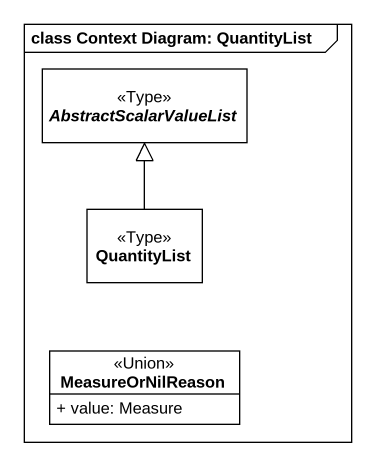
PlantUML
@startuml
mainframe class Context Diagram: QuantityList
hide circle
hide empty members
skinparam classAttributeIconSize 0
abstract class AbstractScalarValueList <<Type>>
class QuantityList <<Type>>
class MeasureOrNilReason <<Union>> {
  + value: Measure
}
QuantityList -up-|> AbstractScalarValueList
@enduml
